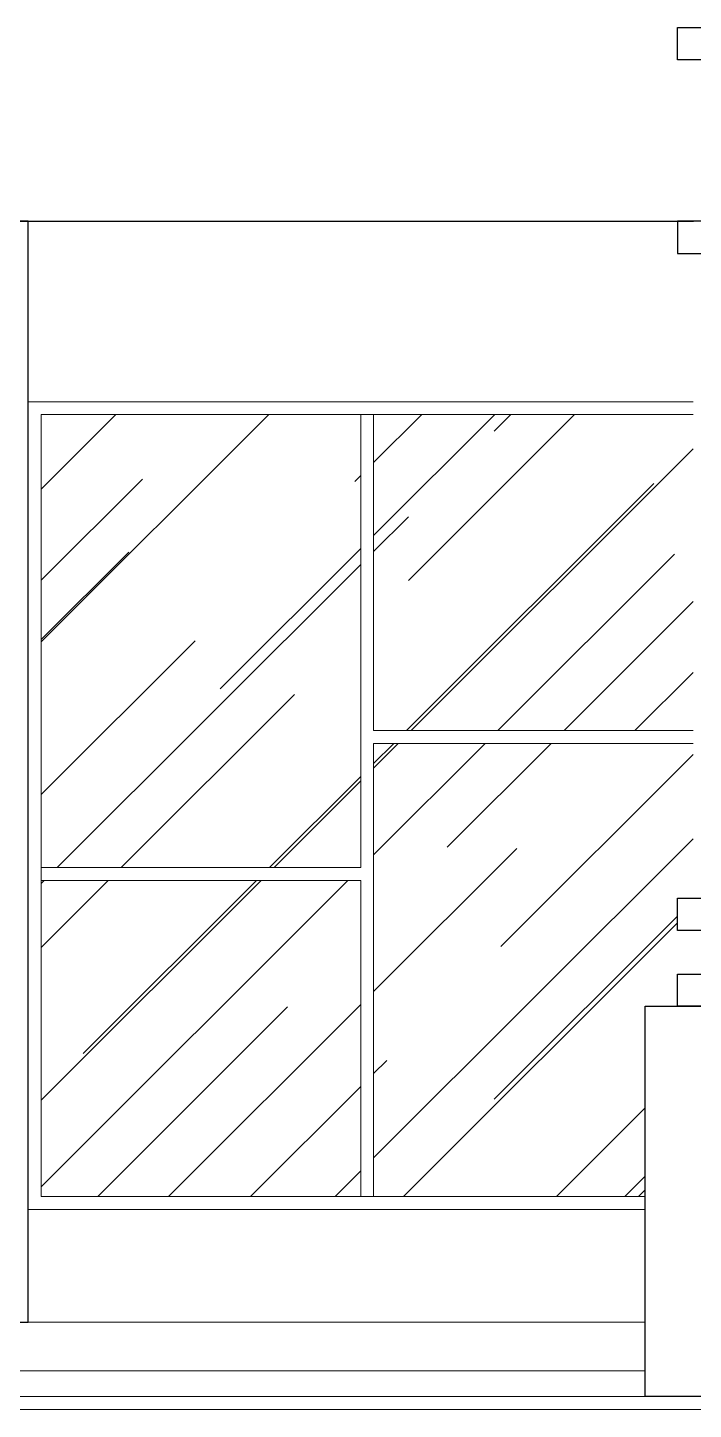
# Model space of a CAD drawing. Header units: inches. Extents: x 249 to 1192, y -18 to 440.
# Drawn here: x 619.846 to 621.908, y 258.553 to 262.838 of the extents above; entities that cross this region are included whole.
import ezdxf

# ---------------------------------------------------------------- set-up
doc = ezdxf.new("R2010")
doc.units = ezdxf.units.IN
doc.header["$MEASUREMENT"] = 0
for name, color, linetype, lineweight in [('KACA', 141, 'Continuous', 30), ('KUSEN', 16, 'Continuous', 15), ('LANTAI', 135, 'Continuous', 9)]:
    doc.layers.add(name, color=color, linetype=linetype, lineweight=lineweight)
doc.layers.add('KOLOM', color=5, linetype='Continuous')

# ---------------------------------------------------------------- blocks, each defined once
blk = doc.blocks.new('tampak depan')
at = {"layer": 'KACA'}
h = blk.add_hatch(dxfattribs=at)
h.set_pattern_fill('AR-RROOF', color=256, scale=0.5, angle=45, style=0)
h.set_pattern_definition([(45, (590.38884, 163.55916), (0.4242641, 1.1313708), [7.5, -1, 2.5, -0.5]), (45, (590.6823, 164.20616), (-0.8237794, 0.1166726), [1.5, -0.165, 3, -0.375]), (45, (590.2651, 164.03646), (1.60159686, 2.0753584), [4, -0.7, 2, -0.5])])
h.paths.add_polyline_path([(706.6073, 336.4669), (707.5972, 336.4669), (707.5972, 335.4869), (706.6073, 335.4869)])
h.paths.add_polyline_path([(705.5774, 335.0619), (705.5774, 336.4669), (706.5673, 336.4669), (706.5673, 335.0619)])
h.paths.add_polyline_path([(705.5774, 335.0219), (706.5673, 335.0219), (706.5673, 334.0419), (705.5774, 334.0419)])
h.paths.add_polyline_path([(707.5466, 334.8669), (707.5972, 334.8669), (707.5972, 334.7319), (707.5466, 334.7319), (707.5466, 334.6319), (707.4466, 334.6319), (707.4466, 334.0419), (706.6073, 334.0419), (706.6073, 335.4469), (707.5972, 335.4469), (707.5972, 334.9669), (707.5466, 334.9669)])
at = {"layer": 'KOLOM'}
for points in [[(707.5482, 337.6669), (708.6482, 337.6669), (708.6482, 337.5669), (707.5482, 337.5669)], [(704.9374, 333.6519), (705.5374, 333.6519), (705.5374, 337.0669), (704.9374, 337.0669)], [(708.6482, 337.0669), (707.5482, 337.0669), (707.5482, 336.9669), (708.6482, 336.9669)], [(707.5482, 334.9669), (708.6482, 334.9669), (708.6482, 334.8669), (707.5482, 334.8669)], [(707.5482, 334.7319), (708.6482, 334.7319), (708.6482, 334.6319), (707.5482, 334.6319)], [(707.4482, 334.6319), (708.7482, 334.6319), (708.7482, 333.4219), (707.4482, 333.4219)]]:
    blk.add_lwpolyline(points, close=True, dxfattribs=at)
blk.add_lwpolyline([(700.5982, 337.0669), (707.5982, 337.0669)], dxfattribs=at)
at = {"layer": 'KUSEN'}
for points in [[(707.4466, 334.0019), (705.5374, 334.0019), (705.5374, 336.5069), (707.5966, 336.5069)], [(707.4466, 334.0419), (705.5774, 334.0419), (705.5774, 336.4669), (707.5966, 336.4669)], [(707.5966, 335.4869), (706.6073, 335.4869), (706.6073, 336.4669), (707.5966, 336.4669)], [(707.5966, 335.4469), (706.6073, 335.4469), (706.6073, 334.0419), (707.4466, 334.0419)]]:
    blk.add_lwpolyline(points, dxfattribs=at)
for points in [[(706.5673, 336.4669), (705.5774, 336.4669), (705.5774, 335.0619), (706.5673, 335.0619)], [(705.5774, 335.0219), (706.5673, 335.0219), (706.5673, 334.0419), (705.5774, 334.0419)]]:
    blk.add_lwpolyline(points, close=True, dxfattribs=at)
at = {"layer": 'LANTAI'}
for points in [[(700.7482, 333.6519), (707.4482, 333.6519)], [(700.7482, 333.5019), (707.4482, 333.5019)], [(737.8428, 333.3819), (680.2348, 333.3819)]]:
    blk.add_lwpolyline(points, dxfattribs=at)
blk.add_lwpolyline([(698.7471, 333.4219), (713.5381, 333.4219), (713.5381, 333.3819), (698.7471, 333.3819)], close=True, dxfattribs=at)

msp = doc.modelspace()

# ---------------------------------------------------------------- block references
at = {"layer": 'KOLOM'}
msp.add_blockref('tampak depan', (-85.6899, -74.829), dxfattribs=at)

doc.saveas('drawing.dxf')
